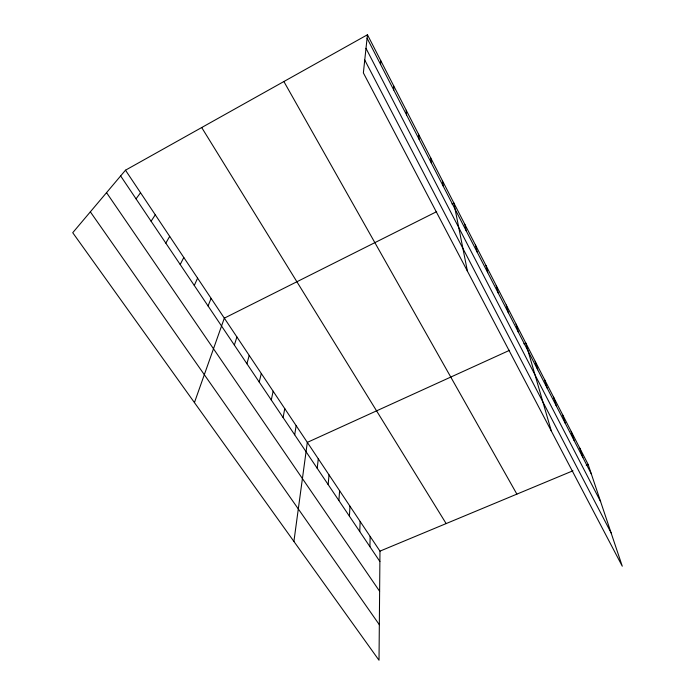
<?xml version="1.0" encoding="UTF-8"?>
<svg xmlns="http://www.w3.org/2000/svg" width="695" height="695" viewBox="0 0 695 695"><rect width="100%" height="100%" fill="white"/><g stroke="black" fill="none" stroke-linecap="round" stroke-linejoin="round"><path stroke-width="1.04" d="M125.482 170.197L379.974 551.135L379.018 660.25L72.732 232.712L125.482 170.197L367.455 34.75L588.152 464.442L622.268 566.199L363.372 72.897L367.455 34.75M369.914 546.67L370.148 536.436M380.582 64.435L380.686 60.517M359.758 531.571L360.149 521.476M349.42 516.194L349.976 506.238M338.882 500.522L339.603 490.713M328.144 484.563L329.039 474.902M317.207 468.291L318.284 458.796M293.907 541.44L307.32 442.385L509.574 350.306M294.689 434.801L296.148 425.661M283.1 417.556L284.75 408.608M271.276 399.972L273.144 391.224M259.218 382.041L261.294 373.502M246.916 363.746L249.218 355.414M234.363 345.067L236.899 336.971M194.435 402.596L224.329 318.154L436.668 211.645M208.057 305.956L211.098 298.363M194.287 285.463L197.597 278.139M180.205 264.526L183.793 257.489M165.81 243.12L169.693 236.378M151.093 221.227L155.28 214.807M136.038 198.84L140.546 192.75M451.967 203.965L453.878 203.01L467.414 271.137M523.848 343.808L525.75 342.948L551.3 430.969M379.974 551.135L572.941 470.784M586.25 465.233L588.152 464.442M90.341 211.836L379.331 624.718M106.535 192.645L379.618 591.271M120.635 175.931L379.878 561.499M201.698 127.533L446.147 523.578M283.881 81.532L516.88 494.128M364.745 60.031L611.096 532.865M365.996 48.32L600.628 501.66M367.082 38.208L591.367 474.033M579.752 448.075L582.862 457.492M571.177 431.395L574.183 440.63M562.446 414.385L565.33 423.437M553.541 397.054L556.313 405.906M544.463 379.374L547.104 388.019M535.193 361.339L537.713 369.766M516.107 324.174L518.348 332.14M506.273 305.018L508.358 312.733M496.221 285.463L498.159 292.916M485.97 265.499L487.751 272.675M475.502 245.109L477.109 251.998M464.799 224.285L466.232 230.87M442.368 180.604L443.41 186.529M430.596 157.678L431.43 163.247M418.546 134.231L419.163 139.417M406.219 110.236L406.61 115.014M393.605 85.667L393.752 90.029"/></g></svg>
